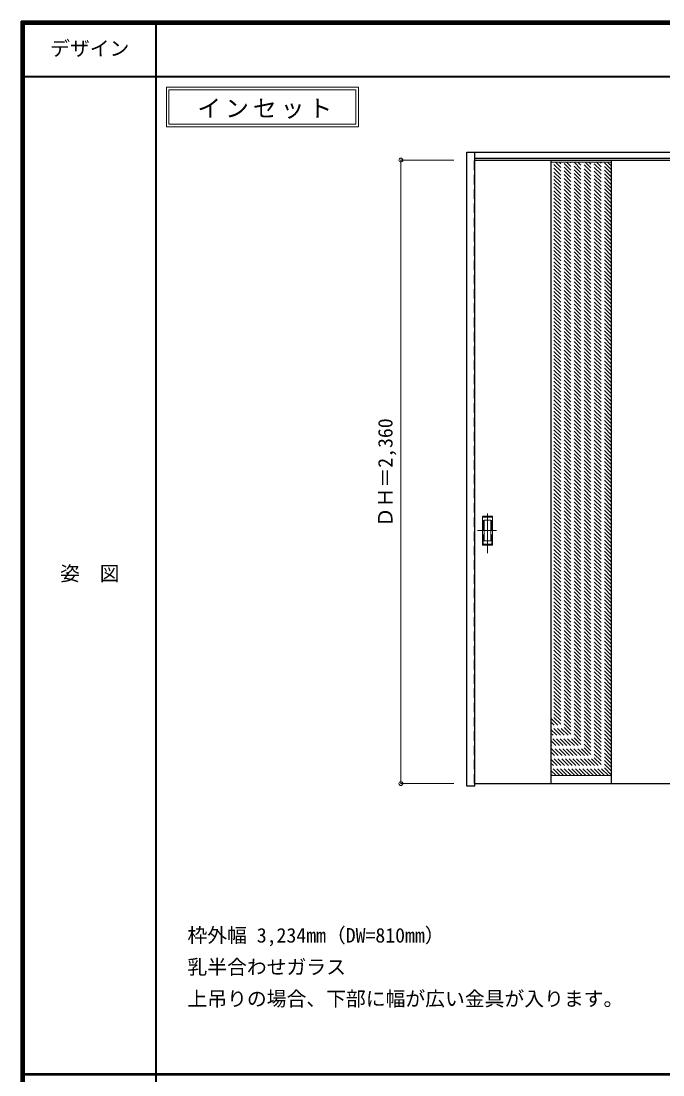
# Model space of a CAD drawing. Units: millimetres, scale not verified. Extents: x -6000 to 5700, y -4307 to 4175.
# Drawn here: x -6000 to -3570, y 186 to 4175 of the extents above; entities that cross this region are included whole.
import ezdxf
from ezdxf.enums import TextEntityAlignment as Align

# ---------------------------------------------------------------- set-up
doc = ezdxf.new("R2010")
doc.units = ezdxf.units.MM
doc.header["$LTSCALE"] = 30
doc.header["$PDMODE"] = 32
doc.header["$PDSIZE"] = 15
doc.linetypes.add('CHAIN1', pattern=[8, 5, -1, 1, -1])
doc.linetypes.add('DASHED1', pattern=[1.8, 1.2, -0.6])
for name, color, linetype, lineweight in [('0-2_扉', 4, 'DASHED1', 9), ('0-3_仕上げ', 7, 'Continuous', 18), ('0-4_枠', 3, 'Continuous', 25), ('0-6_引手', 7, 'Continuous', 18), ('0-A_文字', 7, 'Continuous', 18), ('0-B_寸法', 7, 'Continuous', 9), ('0-C_ハッチ', 4, 'DASHED1', 9), ('F-1_枠', 6, 'Continuous', 40), ('F-A_文字', 7, 'Continuous', 18)]:
    doc.layers.add(name, color=color, linetype=linetype, lineweight=lineweight)
doc.styles.add('ＭＳ ゴシック', font='')
doc.styles.get('ＭＳ ゴシック').set_extended_font_data('MS Gothic')

msp = doc.modelspace()

# ---------------------------------------------------------------- linework, layer by layer
at = {"layer": '0-2_扉'}
for p, q in [((-4285, 1288.75), (-4285, 3648.75)), ((-4285, 3648.75), (-4282, 3648.75)), ((-4285, 1288.75), (-4282, 1288.75))]:
    msp.add_line(p, q, dxfattribs=at)
at = {"layer": '0-2_扉', "color": 3, "linetype": 'Continuous', "lineweight": 25}
for p, q in [((-4282, 3648.75), (-2695, 3648.75)), ((-4282, 1288.75), (-2695, 1288.75))]:
    msp.add_line(p, q, dxfattribs=at)
at = {"layer": '0-3_仕上げ', "color": 3, "lineweight": 25}
for p, q in [((-3994, 3648.75), (-3994, 1288.75)), ((-3766, 3648.75), (-3766, 1288.75))]:
    msp.add_line(p, q, dxfattribs=at)
at = {"layer": '0-3_仕上げ'}
for p, q in [((-3766, 3640.75), (-3994, 3640.75)), ((-3766, 1318.75), (-3994, 1318.75))]:
    msp.add_line(p, q, dxfattribs=at)
at = {"layer": '0-4_枠'}
for p, q in [((-4312, 1279.25), (-4312, 3679.25)), ((-4312, 3679.25), (-1078, 3679.25)), ((-4282, 1279.25), (-4282, 3679.25)), ((-4282, 3656.25), (-1108, 3656.25)), ((-4282, 1279.25), (-4312, 1279.25))]:
    msp.add_line(p, q, dxfattribs=at)
at = {"layer": '0-6_引手', "linetype": 'CHAIN1'}
for p, q in [((-4234, 2161.02), (-4234, 2331.87)), ((-4272.07, 2246.25), (-4199.56, 2246.25))]:
    msp.add_line(p, q, dxfattribs=at)
at = {"layer": '0-6_引手'}
for p, q in [((-4253, 2301.25), (-4215, 2301.25)), ((-4253, 2191.25), (-4253, 2301.25)), ((-4246.5, 2285.25), (-4221.5, 2285.25)), ((-4246.5, 2207.25), (-4246.5, 2285.25)), ((-4221.5, 2207.25), (-4221.5, 2285.25)), ((-4215, 2191.25), (-4215, 2301.25)), ((-4246.5, 2207.25), (-4221.5, 2207.25)), ((-4253, 2191.25), (-4215, 2191.25))]:
    msp.add_line(p, q, dxfattribs=at)
at = {"layer": '0-6_引手', "linetype": 'DASHED1'}
for p, q in [((-4218, 2195.25), (-4218, 2297.25)), ((-4250, 2195.25), (-4218, 2195.25))]:
    msp.add_line(p, q, dxfattribs=at)
msp.add_lwpolyline([(-4250, 2195.25), (-4250, 2297.25), (-4218, 2297.25)], dxfattribs=at)
at = {"layer": '0-A_文字'}
for p, q in [((-5450, 3925), (-5450, 3775)), ((-5440, 3915), (-5440, 3785)), ((-5440, 3915), (-4733.04, 3915)), ((-4733.04, 3915), (-4733.04, 3785)), ((-5450, 3775), (-4723.04, 3775)), ((-5440, 3785), (-4733.04, 3785))]:
    msp.add_line(p, q, dxfattribs=at)
msp.add_lwpolyline([(-5450, 3925), (-4723.04, 3925), (-4723.04, 3775)], dxfattribs=at)
at = {"layer": '0-B_寸法', "color": 4}
for p, q in [((-4562, 3648.75), (-4362, 3648.75)), ((-4562, 3648.75), (-4562, 1288.75)), ((-4562, 1288.75), (-4362, 1288.75))]:
    msp.add_line(p, q, dxfattribs=at)
at = {"layer": '0-B_寸法'}
for p in [(-4562, 3648.75), (-4562, 1288.75)]:
    msp.add_point(p, dxfattribs=at)
at = {"layer": '0-C_ハッチ'}
for p, q in [((-3766, 3415.5), (-3991.25, 3640.75)), ((-3766, 3429.64), (-3977.11, 3640.75)), ((-3766, 3443.78), (-3962.97, 3640.75)), ((-3766, 3457.92), (-3948.83, 3640.75)), ((-3766, 3472.06), (-3934.69, 3640.75)), ((-3766, 3486.21), (-3920.54, 3640.75)), ((-3766, 3500.35), (-3906.4, 3640.75)), ((-3766, 3514.49), (-3892.26, 3640.75)), ((-3766, 3528.63), (-3878.12, 3640.75)), ((-3766, 3542.77), (-3863.98, 3640.75)), ((-3766, 3556.92), (-3849.83, 3640.75)), ((-3766, 3571.06), (-3835.69, 3640.75)), ((-3766, 3585.2), (-3821.55, 3640.75)), ((-3766, 3599.34), (-3807.41, 3640.75)), ((-3766, 3613.49), (-3793.26, 3640.75)), ((-3766, 3627.63), (-3779.12, 3640.75)), ((-3766, 3401.35), (-3994, 3629.35)), ((-3766, 3387.21), (-3994, 3615.21)), ((-3766, 3373.07), (-3994, 3601.07)), ((-3766, 3358.93), (-3994, 3586.93)), ((-3766, 3344.78), (-3994, 3572.78)), ((-3766, 3330.64), (-3994, 3558.64)), ((-3766, 3316.5), (-3994, 3544.5)), ((-3766, 3302.36), (-3994, 3530.36)), ((-3766, 3288.22), (-3994, 3516.22)), ((-3766, 3274.07), (-3994, 3502.07)), ((-3766, 3259.93), (-3994, 3487.93)), ((-3766, 3245.79), (-3994, 3473.79)), ((-3766, 3231.65), (-3994, 3459.65)), ((-3766, 3217.51), (-3994, 3445.51)), ((-3766, 3203.36), (-3994, 3431.36)), ((-3766, 3189.22), (-3994, 3417.22)), ((-3766, 3175.08), (-3994, 3403.08)), ((-3766, 3160.94), (-3994, 3388.94)), ((-3766, 3146.79), (-3994, 3374.79)), ((-3766, 3132.65), (-3994, 3360.65)), ((-3766, 3118.51), (-3994, 3346.51)), ((-3766, 3104.37), (-3994, 3332.37)), ((-3766, 3090.23), (-3994, 3318.23)), ((-3766, 3076.08), (-3994, 3304.08)), ((-3766, 3061.94), (-3994, 3289.94)), ((-3766, 3047.8), (-3994, 3275.8)), ((-3766, 3033.66), (-3994, 3261.66)), ((-3766, 3019.52), (-3994, 3247.52)), ((-3766, 3005.37), (-3994, 3233.37)), ((-3766, 2991.23), (-3994, 3219.23)), ((-3766, 2977.09), (-3994, 3205.09)), ((-3766, 2962.95), (-3994, 3190.95)), ((-3766, 2948.8), (-3994, 3176.8)), ((-3766, 2934.66), (-3994, 3162.66)), ((-3766, 2920.52), (-3994, 3148.52)), ((-3766, 2906.38), (-3994, 3134.38)), ((-3766, 2892.24), (-3994, 3120.24)), ((-3766, 2878.09), (-3994, 3106.09)), ((-3766, 2863.95), (-3994, 3091.95)), ((-3766, 2849.81), (-3994, 3077.81)), ((-3766, 2835.67), (-3994, 3063.67)), ((-3766, 2821.53), (-3994, 3049.53)), ((-3766, 2807.38), (-3994, 3035.38)), ((-3766, 2793.24), (-3994, 3021.24)), ((-3766, 2779.1), (-3994, 3007.1)), ((-3766, 2764.96), (-3994, 2992.96)), ((-3766, 2750.82), (-3994, 2978.82)), ((-3766, 2736.67), (-3994, 2964.67)), ((-3766, 2722.53), (-3994, 2950.53)), ((-3766, 2708.39), (-3994, 2936.39)), ((-3766, 2694.25), (-3994, 2922.25)), ((-3766, 2680.1), (-3994, 2908.1)), ((-3766, 2665.96), (-3994, 2893.96)), ((-3766, 2651.82), (-3994, 2879.82)), ((-3766, 2637.68), (-3994, 2865.68)), ((-3766, 2623.54), (-3994, 2851.54)), ((-3766, 2609.39), (-3994, 2837.39)), ((-3766, 2595.25), (-3994, 2823.25)), ((-3766, 2581.11), (-3994, 2809.11)), ((-3766, 2566.97), (-3994, 2794.97)), ((-3766, 2552.83), (-3994, 2780.83)), ((-3766, 2538.68), (-3994, 2766.68)), ((-3766, 2524.54), (-3994, 2752.54)), ((-3766, 2510.4), (-3994, 2738.4)), ((-3766, 2496.26), (-3994, 2724.26)), ((-3766, 2482.11), (-3994, 2710.11)), ((-3766, 2467.97), (-3994, 2695.97)), ((-3766, 2453.83), (-3994, 2681.83)), ((-3766, 2439.69), (-3994, 2667.69)), ((-3766, 2425.55), (-3994, 2653.55)), ((-3766, 2411.4), (-3994, 2639.4)), ((-3766, 2397.26), (-3994, 2625.26)), ((-3766, 2383.12), (-3994, 2611.12)), ((-3766, 2368.98), (-3994, 2596.98)), ((-3766, 2354.84), (-3994, 2582.84)), ((-3766, 2340.69), (-3994, 2568.69)), ((-3766, 2326.55), (-3994, 2554.55)), ((-3766, 2312.41), (-3994, 2540.41)), ((-3766, 2298.27), (-3994, 2526.27)), ((-3766, 2284.12), (-3994, 2512.12)), ((-3766, 2269.98), (-3994, 2497.98)), ((-3766, 2255.84), (-3994, 2483.84)), ((-3766, 2241.7), (-3994, 2469.7)), ((-3766, 2227.56), (-3994, 2455.56)), ((-3766, 2213.41), (-3994, 2441.41)), ((-3766, 2199.27), (-3994, 2427.27)), ((-3766, 2185.13), (-3994, 2413.13)), ((-3766, 2170.99), (-3994, 2398.99)), ((-3766, 2156.85), (-3994, 2384.85)), ((-3766, 2142.7), (-3994, 2370.7)), ((-3766, 2128.56), (-3994, 2356.56)), ((-3766, 2114.42), (-3994, 2342.42)), ((-3766, 2100.28), (-3994, 2328.28)), ((-3766, 2086.13), (-3994, 2314.13)), ((-3766, 2071.99), (-3994, 2299.99)), ((-3766, 2057.85), (-3994, 2285.85)), ((-3766, 2043.71), (-3994, 2271.71)), ((-3766, 2029.57), (-3994, 2257.57)), ((-3766, 2015.42), (-3994, 2243.42)), ((-3766, 2001.28), (-3994, 2229.28)), ((-3766, 1987.14), (-3994, 2215.14)), ((-3766, 1973), (-3994, 2201)), ((-3766, 1958.86), (-3994, 2186.86)), ((-3766, 1944.71), (-3994, 2172.71)), ((-3766, 1930.57), (-3994, 2158.57)), ((-3766, 1916.43), (-3994, 2144.43)), ((-3766, 1902.29), (-3994, 2130.29)), ((-3766, 1888.14), (-3994, 2116.14)), ((-3766, 1874), (-3994, 2102)), ((-3766, 1859.86), (-3994, 2087.86)), ((-3766, 1845.72), (-3994, 2073.72)), ((-3766, 1831.58), (-3994, 2059.58)), ((-3766, 1817.43), (-3994, 2045.43)), ((-3766, 1803.29), (-3994, 2031.29)), ((-3766, 1789.15), (-3994, 2017.15)), ((-3766, 1775.01), (-3994, 2003.01)), ((-3766, 1760.87), (-3994, 1988.87)), ((-3766, 1746.72), (-3994, 1974.72)), ((-3766, 1732.58), (-3994, 1960.58)), ((-3766, 1718.44), (-3994, 1946.44)), ((-3766, 1704.3), (-3994, 1932.3)), ((-3766, 1690.15), (-3994, 1918.15)), ((-3766, 1676.01), (-3994, 1904.01)), ((-3766, 1661.87), (-3994, 1889.87)), ((-3766, 1647.73), (-3994, 1875.73)), ((-3766, 1633.59), (-3994, 1861.59)), ((-3766, 1619.44), (-3994, 1847.44)), ((-3766, 1605.3), (-3994, 1833.3)), ((-3766, 1591.16), (-3994, 1819.16)), ((-3766, 1577.02), (-3994, 1805.02)), ((-3766, 1562.88), (-3994, 1790.88)), ((-3766, 1548.73), (-3994, 1776.73)), ((-3766, 1534.59), (-3994, 1762.59)), ((-3766, 1520.45), (-3994, 1748.45)), ((-3766, 1506.31), (-3994, 1734.31)), ((-3766, 1492.16), (-3994, 1720.16)), ((-3766, 1478.02), (-3994, 1706.02)), ((-3766, 1463.88), (-3994, 1691.88)), ((-3766, 1449.74), (-3994, 1677.74)), ((-3766, 1435.6), (-3994, 1663.6)), ((-3766, 1421.45), (-3994, 1649.45)), ((-3766, 1407.31), (-3994, 1635.31)), ((-3766, 1393.17), (-3994, 1621.17)), ((-3766, 1379.03), (-3994, 1607.03)), ((-3766, 1364.89), (-3994, 1592.89)), ((-3766, 1350.74), (-3994, 1578.74)), ((-3766, 1336.6), (-3994, 1564.6)), ((-3766, 1322.46), (-3994, 1550.46)), ((-3776.43, 1318.75), (-3994, 1536.32)), ((-3790.58, 1318.75), (-3994, 1522.18)), ((-3804.72, 1318.75), (-3994, 1508.03)), ((-3818.86, 1318.75), (-3994, 1493.89)), ((-3833, 1318.75), (-3994, 1479.75)), ((-3847.14, 1318.75), (-3994, 1465.61)), ((-3861.29, 1318.75), (-3994, 1451.46)), ((-3875.43, 1318.75), (-3994, 1437.32)), ((-3889.57, 1318.75), (-3994, 1423.18)), ((-3903.71, 1318.75), (-3994, 1409.04)), ((-3917.85, 1318.75), (-3994, 1394.9)), ((-3932, 1318.75), (-3994, 1380.75)), ((-3946.14, 1318.75), (-3994, 1366.61)), ((-3960.28, 1318.75), (-3994, 1352.47)), ((-3974.42, 1318.75), (-3994, 1338.33)), ((-3988.56, 1318.75), (-3994, 1324.19))]:
    msp.add_line(p, q, dxfattribs=at)
at = {"layer": 'F-1_枠'}
for p, q in [((-6000, 4175), (5700, 4175)), ((-6000, 4175), (-6000, -4205)), ((-6000, 4170), (5700, 4170)), ((-6000, 4165), (5700, 4165)), ((-5995, 4175), (-5995, -4205)), ((-5990, 4175), (-5990, -4205)), ((-5490, 4175), (-5490, -3790)), ((-6000, 3965), (5700, 3965)), ((-6000, 190.5), (5700, 190.5)), ((-6000, 187.5), (5700, 187.5))]:
    msp.add_line(p, q, dxfattribs=at)

# ---------------------------------------------------------------- texts
at = {"layer": '0-A_文字', "style": 'ＭＳ ゴシック'}
for s, p in [('枠外幅 3,234mm（DW=810mm）', (-5370, 670.5)), ('乳半合わせガラス', (-5370, 550.5)), ('上吊りの場合、下部に幅が広い金具が入ります。', (-5370, 430.5))]:
    msp.add_text(s, height=54.99, dxfattribs=at).set_placement(p, align=Align.BOTTOM_LEFT)
at = {"layer": '0-A_文字', "insert": (-5332.84, 3805), "char_height": 65.98, "attachment_point": 7, "style": 'ＭＳ ゴシック'}
msp.add_mtext('\\T1.17;インセット', dxfattribs=at)
at = {"layer": '0-B_寸法', "style": 'ＭＳ ゴシック'}
msp.add_text('ＤＨ＝2,360', height=54.99, rotation=90, dxfattribs=at).set_placement((-4577, 2259.25), align=Align.BOTTOM_LEFT)
at = {"layer": 'F-A_文字', "style": 'ＭＳ ゴシック'}
for s, p in [('デザイン', (-5890, 4027.5)), ('姿\u3000図', (-5852.5, 2040.25))]:
    msp.add_text(s, height=54.99, dxfattribs=at).set_placement(p, align=Align.BOTTOM_LEFT)

doc.saveas('drawing.dxf')
